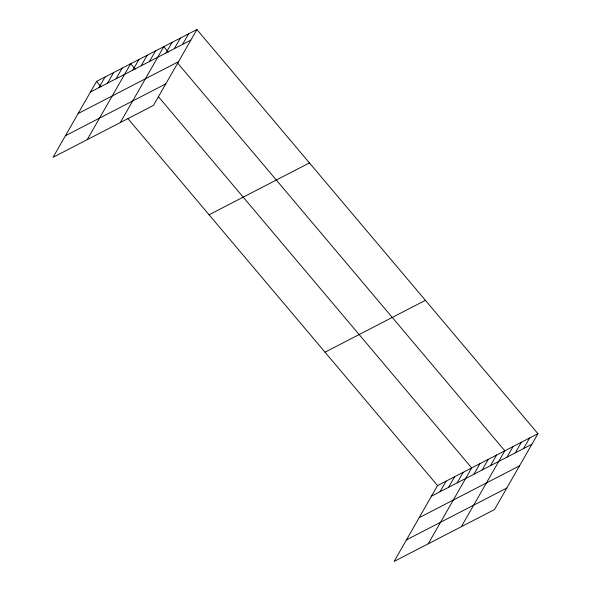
<?xml version="1.0" encoding="UTF-8"?>
<svg xmlns="http://www.w3.org/2000/svg" width="591" height="591" viewBox="0 0 591 591"><rect width="100%" height="100%" fill="white"/><g stroke="black" fill="none" stroke-linecap="round" stroke-linejoin="round"><path stroke-width="0.89" d="M196.906 29.55L96.532 81.41L53.064 157.302L153.438 105.442L196.906 29.55L537.936 433.698L494.468 509.59L394.094 561.45L437.562 485.558L537.936 433.698M99 87.586L105.065 77M107.532 83.183L113.598 72.59M116.065 78.773L122.13 68.187M87.195 139.668L130.663 63.776L135.273 69.25M132.879 70.085L138.937 59.499M141.153 65.808L147.218 55.222M149.434 61.53L155.499 50.944M120.32 122.559L163.781 46.667L168.398 52.134M165.997 52.976L172.062 42.382M174.279 48.698L180.344 38.105M182.56 44.414L188.625 33.827M440.029 491.734L446.094 481.148M448.562 487.331L454.627 476.738M457.094 482.921L463.152 472.335M428.224 543.816L471.684 467.924L158.358 96.606M473.901 474.233L479.966 463.647M482.182 469.956L488.247 459.37M490.464 465.678L496.529 455.092M461.342 526.707L504.81 450.807L177.632 63.074M507.026 457.124L513.091 446.53M515.308 452.846L521.373 442.253M523.589 448.562L529.654 437.975M90.467 91.997L190.841 40.136M78.123 113.546L178.497 61.693M65.409 135.753L165.783 83.892M209.074 214.777L309.44 162.917M325.02 352.184L425.394 300.331M431.496 496.145L531.87 444.284M419.152 517.694L519.526 465.834M406.438 539.901L506.812 488.04M96.532 81.41L101.15 86.877M127.7 118.34L437.562 485.558"/></g></svg>
